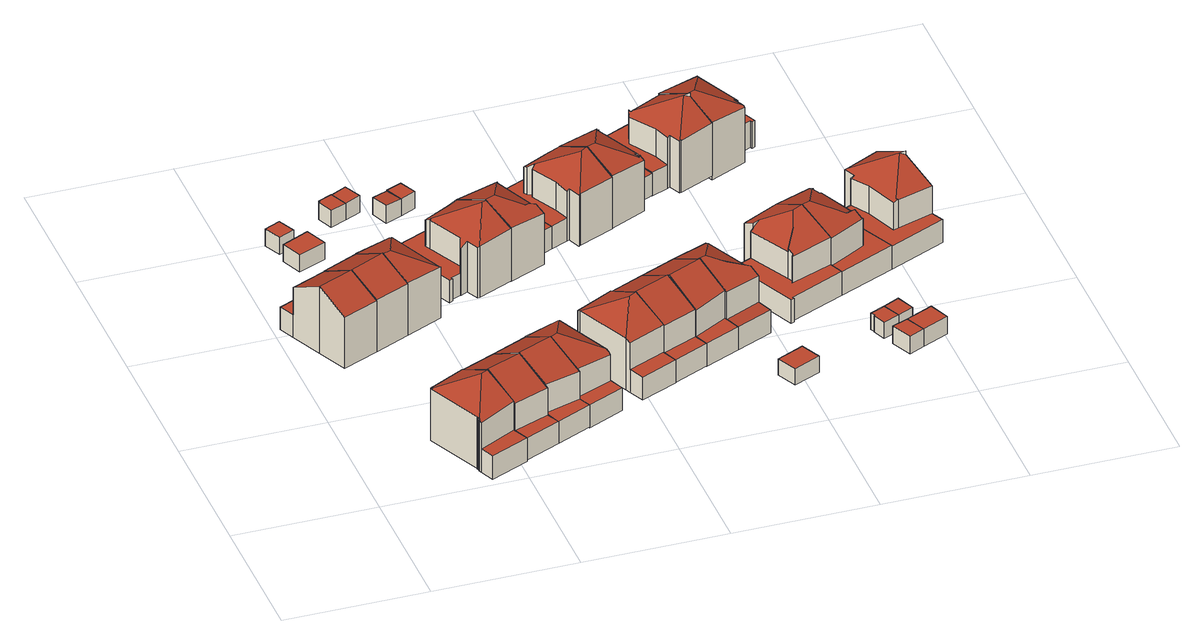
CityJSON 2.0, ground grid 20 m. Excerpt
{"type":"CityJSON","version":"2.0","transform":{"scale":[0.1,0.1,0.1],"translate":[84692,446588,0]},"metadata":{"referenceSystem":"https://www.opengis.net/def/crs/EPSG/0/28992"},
"CityObjects":{
"building1":{"type":"Building","attributes":{"yearOfConstruction":2000},"geometry":[{"type":"MultiSurface","lod":"2","boundaries":[[[0,1,2,3,4,5,6,7]],[[2,1,8,9]],[[3,2,9,10]],[[6,5,11,12]],[[13,4,3,10,14]],[[5,4,13,11]],[[7,6,12,15]],[[1,0,16,8]],[[15,13,14,17]],[[0,7,15,17,16]],[[16,10,9,8]],[[15,12,11,13]],[[17,14,10,16]]],"semantics":{"surfaces":[{"type":"GroundSurface"},{"type":"WallSurface"},{"type":"RoofSurface"}],"values":[0,1,1,1,1,1,1,1,1,1,2,2,2]}}]},
"building2":{"type":"Building","attributes":{"yearOfConstruction":2000},"geometry":[{"type":"MultiSurface","lod":"2","boundaries":[[[18,19,20,21,22,23,24,25,26,27,28,29,30]],[[19,18,31,32]],[[33,34,35,36]],[[20,19,32,33]],[[34,30,29,37,35]],[[18,30,34,31]],[[29,28,38,37]],[[21,20,33,36,39]],[[24,23,40,41]],[[23,22,42,40]],[[22,21,39,42]],[[27,26,43,44]],[[28,27,44,38]],[[25,24,41,45]],[[26,25,45,43]],[[34,33,32,31]],[[44,43,46,37,38]],[[42,39,36,35,37,46]],[[45,41,40,42,46,43]]],"semantics":{"surfaces":[{"type":"GroundSurface"},{"type":"WallSurface"},{"type":"RoofSurface"}],"values":[0,1,1,1,1,1,1,1,1,1,1,1,1,1,1,2,2,2,2]}}]},
"building3":{"type":"Building","attributes":{"yearOfConstruction":2000},"geometry":[{"type":"MultiSurface","lod":"2","boundaries":[[[47,48,49,1,0,7,6,50]],[[1,49,51,52]],[[0,1,52,16]],[[50,6,12,53]],[[15,7,0,16,54]],[[6,7,15,12]],[[55,15,54,56]],[[47,50,53,55]],[[49,48,57,51]],[[48,47,55,56,57]],[[53,12,15,55]],[[57,16,52,51]],[[56,54,16,57]]],"semantics":{"surfaces":[{"type":"GroundSurface"},{"type":"WallSurface"},{"type":"RoofSurface"}],"values":[0,1,1,1,1,1,1,1,1,1,2,2,2]}}]},
"building4":{"type":"Building","attributes":{"yearOfConstruction":2000},"geometry":[{"type":"MultiSurface","lod":"2","boundaries":[[[58,59,60,61,62,63,64,65]],[[61,60,66,31]],[[62,61,31,67]],[[63,62,67,68,69]],[[65,64,70,71]],[[64,63,69,70]],[[58,65,71,72]],[[67,73,74,68]],[[73,59,58,72,74]],[[60,59,73,66]],[[71,70,69,72]],[[72,69,68,74]],[[73,67,31,66]]],"semantics":{"surfaces":[{"type":"GroundSurface"},{"type":"WallSurface"},{"type":"RoofSurface"}],"values":[0,1,1,1,1,1,1,1,1,1,2,2,2]}}]},
"building5":{"type":"Building","attributes":{"yearOfConstruction":2000},"geometry":[{"type":"MultiSurface","lod":"2","boundaries":[[[75,76,77,78]],[[76,75,79,80]],[[77,76,80,81]],[[78,77,81,82]],[[75,78,82,79]],[[82,81,80,79]]],"semantics":{"surfaces":[{"type":"GroundSurface"},{"type":"WallSurface"},{"type":"RoofSurface"}],"values":[0,1,1,1,1,2]}}]},
"building6":{"type":"Building","attributes":{"yearOfConstruction":2000},"geometry":[{"type":"MultiSurface","lod":"2","boundaries":[[[83,84,85,86]],[[84,83,87,88]],[[85,84,88,89]],[[86,85,89,90]],[[83,86,90,87]],[[90,89,88,87]]],"semantics":{"surfaces":[{"type":"GroundSurface"},{"type":"WallSurface"},{"type":"RoofSurface"}],"values":[0,1,1,1,1,2]}}]},
"building7":{"type":"Building","attributes":{"yearOfConstruction":2000},"geometry":[{"type":"MultiSurface","lod":"2","boundaries":[[[91,92,93,94,95,96,97,49,48,47,50]],[[49,97,98,99]],[[97,96,100,98]],[[91,50,53,101]],[[92,91,101,102]],[[96,95,103,100]],[[95,94,104,105,103]],[[94,93,106,104]],[[104,55,107,105]],[[93,92,102,106]],[[55,47,48,108,107]],[[50,47,55,53]],[[48,49,99,108]],[[108,109,103,105,107]],[[55,104,106,102,101,53]],[[109,108,99,98,100]],[[100,103,109]]],"semantics":{"surfaces":[{"type":"GroundSurface"},{"type":"WallSurface"},{"type":"RoofSurface"}],"values":[0,1,1,1,1,1,1,1,1,1,1,1,1,2,2,2,2]}}]},
"building8":{"type":"Building","attributes":{"yearOfConstruction":2000},"geometry":[{"type":"MultiSurface","lod":"2","boundaries":[[[110,60,111,58,65,112,113,114]],[[60,110,115,66]],[[111,60,66,116]],[[58,111,116,117,118]],[[112,65,71,119]],[[65,58,118,71]],[[113,112,119,120]],[[116,121,122,117]],[[121,114,113,120,122]],[[110,114,121,115]],[[119,71,118,120]],[[120,118,117,122]],[[121,116,66,115]]],"semantics":{"surfaces":[{"type":"GroundSurface"},{"type":"WallSurface"},{"type":"RoofSurface"}],"values":[0,1,1,1,1,1,1,1,1,1,2,2,2]}}]},
"building9":{"type":"Building","attributes":{"yearOfConstruction":2000},"geometry":[{"type":"MultiSurface","lod":"2","boundaries":[[[123,124,125,126,127,128]],[[126,125,129,130]],[[125,124,131,129]],[[124,123,132,131]],[[127,126,130,133]],[[128,127,133,134]],[[123,128,134,132]],[[134,133,130,129,131,132]]],"semantics":{"surfaces":[{"type":"GroundSurface"},{"type":"WallSurface"},{"type":"RoofSurface"}],"values":[0,1,1,1,1,1,1,2]}}]},
"building10":{"type":"Building","attributes":{"yearOfConstruction":2000},"geometry":[{"type":"MultiSurface","lod":"2","boundaries":[[[135,136,137,138,139,140,141,142,143]],[[141,140,144,115]],[[142,141,115,145]],[[145,146,147,148]],[[135,143,149,150]],[[140,139,151,144]],[[146,151,152,147]],[[151,139,138,153,152]],[[136,135,150,154]],[[138,137,155,153]],[[143,142,145,148,149]],[[137,136,154,155]],[[146,145,115,144,151]],[[153,155,156,157]],[[148,147,152,153,157,149]],[[154,150,149,157,156,155]]],"semantics":{"surfaces":[{"type":"GroundSurface"},{"type":"WallSurface"},{"type":"RoofSurface"}],"values":[0,1,1,1,1,1,1,1,1,1,1,1,2,2,2,2]}}]},
"building11":{"type":"Building","attributes":{"yearOfConstruction":2000},"geometry":[{"type":"MultiSurface","lod":"2","boundaries":[[[158,159,126,125]],[[159,158,160,161]],[[126,159,161,130]],[[125,126,130,162]],[[158,125,162,160]],[[162,130,161,160]]],"semantics":{"surfaces":[{"type":"GroundSurface"},{"type":"WallSurface"},{"type":"RoofSurface"}],"values":[0,1,1,1,1,2]}}]},
"building12":{"type":"Building","attributes":{"yearOfConstruction":2000},"geometry":[{"type":"MultiSurface","lod":"2","boundaries":[[[163,164,165,166,167,168,169,170,171,172,173,174,175,176,177]],[[171,170,178,179]],[[172,171,179,180]],[[166,165,181,182]],[[167,166,182,183]],[[165,164,184,181]],[[164,163,185,184]],[[186,187,188,189]],[[176,175,190,191]],[[177,176,191,192,193]],[[194,195,196,197]],[[173,172,180,198]],[[174,173,198,199]],[[197,200,201]],[[187,194,197,201,188]],[[170,169,202,178]],[[169,168,203,202]],[[195,203,204,196]],[[175,174,199,190]],[[203,168,167,183,204]],[[163,177,193,185]],[[191,186,189,192]],[[200,197,196,204,183,182,181,184,205]],[[205,184,185,193]],[[191,190,199,198,180,179,178,202,203,195,194,187,186]],[[189,188,201,200,205,193,192]]],"semantics":{"surfaces":[{"type":"GroundSurface"},{"type":"WallSurface"},{"type":"RoofSurface"}],"values":[0,1,1,1,1,1,1,1,1,1,1,1,1,1,1,1,1,1,1,1,1,1,2,2,2,2]}}]},
"building13":{"type":"Building","attributes":{"yearOfConstruction":2000},"geometry":[{"type":"MultiSurface","lod":"2","boundaries":[[[206,207,208,209]],[[209,208,210,211]],[[208,207,212,210]],[[207,206,213,212]],[[206,209,211,213]],[[211,210,212,213]]],"semantics":{"surfaces":[{"type":"GroundSurface"},{"type":"WallSurface"},{"type":"RoofSurface"}],"values":[0,1,1,1,1,2]}}]},
"building14":{"type":"Building","attributes":{"yearOfConstruction":2000},"geometry":[{"type":"MultiSurface","lod":"2","boundaries":[[[214,215,208,207]],[[215,214,216,217]],[[208,215,217,210]],[[207,208,210,218]],[[214,207,218,216]],[[218,210,217,216]]],"semantics":{"surfaces":[{"type":"GroundSurface"},{"type":"WallSurface"},{"type":"RoofSurface"}],"values":[0,1,1,1,1,2]}}]},
"building15":{"type":"Building","attributes":{"yearOfConstruction":2000},"geometry":[{"type":"MultiSurface","lod":"2","boundaries":[[[219,220,221,222,223,224,225,226,227]],[[220,219,228,229]],[[222,221,230,231,232]],[[230,233,234,231]],[[225,224,235,236]],[[223,222,232,237]],[[224,223,237,235]],[[221,220,229,230]],[[233,227,226,238,234]],[[219,227,233,228]],[[226,225,236,238]],[[239,237,232]],[[233,230,229,228]],[[232,231,234,238,239]],[[236,235,237,239,238]]],"semantics":{"surfaces":[{"type":"GroundSurface"},{"type":"WallSurface"},{"type":"RoofSurface"}],"values":[0,1,1,1,1,1,1,1,1,1,1,2,2,2,2]}}]},
"building16":{"type":"Building","attributes":{"yearOfConstruction":2000},"geometry":[{"type":"MultiSurface","lod":"2","boundaries":[[[240,241,242,243,244,245,246,247,248,249]],[[242,241,250,251]],[[241,240,252,253,250]],[[252,254,255,253]],[[256,257,258,259]],[[248,247,260,256]],[[261,244,243,262,263]],[[245,244,261,190]],[[247,246,264,260]],[[246,245,190,264]],[[243,242,251,262]],[[249,248,256,259,265]],[[240,249,265,252]],[[254,266,255]],[[257,267,268,258]],[[267,261,263,268]],[[267,257,256,260,264,190,261]],[[269,262,251,250,253,255,266]],[[266,254,252,265,259,258,269]],[[263,262,269,258,268]]],"semantics":{"surfaces":[{"type":"GroundSurface"},{"type":"WallSurface"},{"type":"RoofSurface"}],"values":[0,1,1,1,1,1,1,1,1,1,1,1,1,1,1,1,2,2,2,2]}}]},
"building17":{"type":"Building","attributes":{"yearOfConstruction":2000},"geometry":[{"type":"MultiSurface","lod":"2","boundaries":[[[270,271,272,273,274,275,276,277]],[[271,270,278,228]],[[273,272,279,280,281]],[[275,274,282,283]],[[274,273,281,282]],[[276,275,283,284]],[[279,285,286,280]],[[272,271,228,279]],[[285,277,276,284,286]],[[270,277,285,278]],[[283,282,281,284]],[[284,281,280,286]],[[285,279,228,278]]],"semantics":{"surfaces":[{"type":"GroundSurface"},{"type":"WallSurface"},{"type":"RoofSurface"}],"values":[0,1,1,1,1,1,1,1,1,1,2,2,2]}}]},
"building18":{"type":"Building","attributes":{"yearOfConstruction":2000},"geometry":[{"type":"MultiSurface","lod":"2","boundaries":[[[287,288,289,290,291,292,293,294]],[[289,288,295,278]],[[288,287,296,295]],[[297,296,298,299]],[[293,292,283,300]],[[291,290,297,299,301]],[[292,291,301,283]],[[294,293,300,302]],[[290,289,278,297]],[[296,287,294,302,298]],[[278,295,296,297]],[[302,300,283,301]],[[301,299,298,302]]],"semantics":{"surfaces":[{"type":"GroundSurface"},{"type":"WallSurface"},{"type":"RoofSurface"}],"values":[0,1,1,1,1,1,1,1,1,1,2,2,2]}}]},
"building19":{"type":"Building","attributes":{"yearOfConstruction":2000},"geometry":[{"type":"MultiSurface","lod":"2","boundaries":[[[247,246,303,304,305,306,307,308,309,310]],[[303,246,264,311]],[[312,313,314,315]],[[313,316,317,314]],[[318,319,320,321]],[[246,247,260,264]],[[309,308,322,323]],[[324,310,309,323,325]],[[308,307,326,322]],[[307,306,327,326]],[[319,328,329,320]],[[304,303,311,330]],[[305,304,330,331,332]],[[315,333,334]],[[306,305,332,327]],[[328,335,336,329]],[[330,318,321,331]],[[337,338,339,340]],[[338,312,315,334,339]],[[335,337,340,336]],[[316,324,325,317]],[[247,310,324,260]],[[326,327,332,341]],[[340,339,334,333,341,332,331,321,320,329,336]],[[325,323,322,326,341,333,315,314,317]],[[324,316,313,312,338,337,335,328,319,318,330,311,264,260]]],"semantics":{"surfaces":[{"type":"GroundSurface"},{"type":"WallSurface"},{"type":"RoofSurface"}],"values":[0,1,1,1,1,1,1,1,1,1,1,1,1,1,1,1,1,1,1,1,1,1,2,2,2,2]}}]},
"building20":{"type":"Building","attributes":{"yearOfConstruction":2000},"geometry":[{"type":"MultiSurface","lod":"2","boundaries":[[[288,342,343,293,344,345,346,347,348]],[[349,350,351,352]],[[350,347,346,353,354,351]],[[288,348,355,295]],[[342,288,295,349]],[[353,356,354]],[[344,293,300,357]],[[345,344,357,358]],[[348,347,350,355]],[[346,345,358,353]],[[293,343,359,300]],[[343,342,349,352,359]],[[350,349,295,355]],[[358,357,300,359,360]],[[356,353,358,360]],[[352,351,354,356,360,359]]],"semantics":{"surfaces":[{"type":"GroundSurface"},{"type":"WallSurface"},{"type":"RoofSurface"}],"values":[0,1,1,1,1,1,1,1,1,1,1,1,2,2,2,2]}}]},
"building21":{"type":"Building","attributes":{"yearOfConstruction":2000},"geometry":[{"type":"MultiSurface","lod":"2","boundaries":[[[361,362,363,364]],[[362,361,365,366]],[[363,362,366,367]],[[364,363,367,368]],[[361,364,368,365]],[[368,367,366,365]]],"semantics":{"surfaces":[{"type":"GroundSurface"},{"type":"WallSurface"},{"type":"RoofSurface"}],"values":[0,1,1,1,1,2]}}]},
"building22":{"type":"Building","attributes":{"yearOfConstruction":2000},"geometry":[{"type":"MultiSurface","lod":"2","boundaries":[[[369,370,371,372,373,374,375,376,377,378]],[[375,374,379,380]],[[369,378,311,381]],[[371,370,382,383]],[[384,385,386,387]],[[388,389,384,387,390]],[[376,375,380,332]],[[383,389,388,391]],[[372,371,383,391,392]],[[390,393,388]],[[385,394,395,386]],[[370,369,381,382]],[[374,373,396,397,379]],[[396,398,397]],[[378,377,394,311]],[[373,372,392,396]],[[394,377,376,332,395]],[[398,399,332,380,379,397]],[[394,385,384,389,383,382,381,311]],[[392,391,388,393,399,398,396]],[[332,399,393,390,387,386,395]]],"semantics":{"surfaces":[{"type":"GroundSurface"},{"type":"WallSurface"},{"type":"RoofSurface"}],"values":[0,1,1,1,1,1,1,1,1,1,1,1,1,1,1,1,1,2,2,2,2]}}]},
"building23":{"type":"Building","attributes":{"yearOfConstruction":2000},"geometry":[{"type":"MultiSurface","lod":"2","boundaries":[[[400,401,402,403,404,405,406,407,408,409,410,411,412,413,414,415]],[[406,405,416,417]],[[400,415,418,419]],[[403,402,420,421]],[[414,413,422,423]],[[413,412,424,425,422]],[[409,408,426,427]],[[410,409,427,428]],[[408,407,429,426]],[[411,410,428,430,431]],[[412,411,431,424]],[[407,406,417,429]],[[420,402,401,432,433]],[[401,400,419,432]],[[434,435,436]],[[436,437,438,439,434]],[[415,414,423,418]],[[428,437,436,430]],[[438,440,441,439]],[[440,420,433,441]],[[424,442,425]],[[404,403,421,443]],[[405,404,443,416]],[[442,444,432,419,418,423,422,425]],[[433,432,444,435,434,439,441]],[[424,431,430,436,435,444,442]],[[443,421,420,440,438,437,428,427,426,429,417,416]]],"semantics":{"surfaces":[{"type":"GroundSurface"},{"type":"WallSurface"},{"type":"RoofSurface"}],"values":[0,1,1,1,1,1,1,1,1,1,1,1,1,1,1,1,1,1,1,1,1,1,1,2,2,2,2]}}]},
"building24":{"type":"Building","attributes":{"yearOfConstruction":2000},"geometry":[{"type":"MultiSurface","lod":"2","boundaries":[[[445,446,447,448,449,450,451,452,453,454]],[[449,448,381,455]],[[456,457,458,459]],[[448,447,460,381]],[[453,452,461,462]],[[450,449,455,463]],[[464,465,466]],[[452,451,466,461]],[[466,451,450,463,467,464]],[[468,469,470,471]],[[472,468,471,473]],[[463,472,473,467]],[[462,474,475]],[[454,453,462,475,476]],[[457,477,478,458]],[[477,446,445,479,478]],[[469,456,459,470]],[[447,446,477,460]],[[445,454,476,479]],[[465,464,467,473]],[[462,461,466,465,474]],[[477,457,456,469,468,472,463,455,381,460]],[[476,475,474,465,473,471,470,459,458,478,479]]],"semantics":{"surfaces":[{"type":"GroundSurface"},{"type":"WallSurface"},{"type":"RoofSurface"}],"values":[0,1,1,1,1,1,1,1,1,1,1,1,1,1,1,1,1,1,1,2,2,2,2]}}]},
"building25":{"type":"Building","attributes":{"yearOfConstruction":2000},"geometry":[{"type":"MultiSurface","lod":"2","boundaries":[[[480,481,482,483,484,485]],[[481,480,486,487]],[[484,483,488,489]],[[485,484,489,490]],[[482,481,487,491]],[[483,482,491,488]],[[480,485,490,486]],[[490,489,488,491,487,486]]],"semantics":{"surfaces":[{"type":"GroundSurface"},{"type":"WallSurface"},{"type":"RoofSurface"}],"values":[0,1,1,1,1,1,1,2]}}]},
"building26":{"type":"Building","attributes":{"yearOfConstruction":2001},"geometry":[{"type":"MultiSurface","lod":"2","boundaries":[[[492,493,494,495]],[[493,492,496,497]],[[494,493,497,498]],[[495,494,498,499]],[[492,495,499,496]],[[499,498,497,496]]],"semantics":{"surfaces":[{"type":"GroundSurface"},{"type":"WallSurface"},{"type":"RoofSurface"}],"values":[0,1,1,1,1,2]}}]},
"building27":{"type":"Building","attributes":{"yearOfConstruction":2000},"geometry":[{"type":"MultiSurface","lod":"2","boundaries":[[[500,501,481,480]],[[501,500,502,503]],[[481,501,503,487]],[[480,481,487,486]],[[500,480,486,502]],[[486,487,503,502]]],"semantics":{"surfaces":[{"type":"GroundSurface"},{"type":"WallSurface"},{"type":"RoofSurface"}],"values":[0,1,1,1,1,2]}}]},
"building28":{"type":"Building","attributes":{"yearOfConstruction":2000},"geometry":[{"type":"MultiSurface","lod":"2","boundaries":[[[504,401,400,505,506,507,508,509,510,403]],[[511,506,505,512,513]],[[513,514,511]],[[515,508,507,516,517]],[[507,506,511,516]],[[505,400,419,512]],[[509,508,515,518]],[[403,510,519,520]],[[510,509,518,519]],[[401,504,521,522,432]],[[523,515,517,524]],[[400,401,432,419]],[[504,403,520,521]],[[525,523,524,526,527]],[[528,525,527,529]],[[524,530,526]],[[521,528,529,522]],[[432,531,514,513,512,419]],[[524,517,516,511,514,531,530]],[[529,527,526,530,531,432,522]],[[521,520,519,518,515,523,525,528]]],"semantics":{"surfaces":[{"type":"GroundSurface"},{"type":"WallSurface"},{"type":"RoofSurface"}],"values":[0,1,1,1,1,1,1,1,1,1,1,1,1,1,1,1,1,2,2,2,2]}}]},
"building29":{"type":"Building","attributes":{"yearOfConstruction":2001},"geometry":[{"type":"MultiSurface","lod":"2","boundaries":[[[492,495,532,533]],[[533,532,534,535]],[[532,495,499,534]],[[495,492,496,499]],[[492,533,535,496]],[[535,534,499,496]]],"semantics":{"surfaces":[{"type":"GroundSurface"},{"type":"WallSurface"},{"type":"RoofSurface"}],"values":[0,1,1,1,1,2]}}]},
"building30":{"type":"Building","attributes":{"yearOfConstruction":2000},"geometry":[{"type":"MultiSurface","lod":"2","boundaries":[[[536,537,538,539,540,541,542,543,544,545,546,547,548,549,550,551,552,553]],[[547,546,554,555,556]],[[543,542,557,558]],[[545,544,559,560]],[[544,543,558,559]],[[536,553,561,562]],[[537,536,562,563]],[[557,542,541,564,565]],[[541,540,455,564]],[[540,539,566,455]],[[554,567,568,555]],[[569,570,571,572]],[[570,566,573,571]],[[574,569,572,575]],[[551,550,576,574]],[[550,549,577,576]],[[549,548,578,577]],[[548,547,556,578]],[[546,545,560,554]],[[538,537,563,579]],[[566,539,538,579,573]],[[552,551,574,575,580]],[[553,552,580,561]],[[567,557,565,568]],[[565,564,455,566,570,569,574,576,577,578,556,555,568]],[[579,581,572,571,573]],[[581,579,563,562,561]],[[561,580,575,572,581]],[[567,554,560,559,558,557]]],"semantics":{"surfaces":[{"type":"GroundSurface"},{"type":"WallSurface"},{"type":"RoofSurface"}],"values":[0,1,1,1,1,1,1,1,1,1,1,1,1,1,1,1,1,1,1,1,1,1,1,1,2,2,2,2,2]}}]},
"building31":{"type":"Building","attributes":{"yearOfConstruction":2000},"geometry":[{"type":"MultiSurface","lod":"2","boundaries":[[[582,510,509,583,584,585,586,587,588,589]],[[510,582,590,591]],[[592,593,594,595,596]],[[583,509,518,597]],[[597,598,599,600]],[[586,585,601,602,603]],[[601,604,602]],[[509,510,591,518]],[[605,588,587,606,607]],[[608,589,588,605,609]],[[587,586,603,606]],[[598,592,596,599]],[[584,583,597,600,610]],[[585,584,610,601]],[[594,611,595]],[[593,608,609,594]],[[607,612,605]],[[582,589,608,590]],[[612,611,594,609,605]],[[604,601,610,600,599,596,595,611,612]],[[608,593,592,598,597,518,591,590]],[[612,607,606,603,602,604]]],"semantics":{"surfaces":[{"type":"GroundSurface"},{"type":"WallSurface"},{"type":"RoofSurface"}],"values":[0,1,1,1,1,1,1,1,1,1,1,1,1,1,1,1,1,1,2,2,2,2]}}]}
},
"vertices":[
[87,362,8],[106,320,8],[56,298,8],[37,340,8],[17,385,8],[7,407,8],[56,429,8],[66,408,8],[106,320,86],[56,298,86],[37,340,110],[7,407,42],[56,429,42],[17,385,42],[17,385,84],[66,408,42],[87,362,110],[66,408,83],
[207,29,6],[153,5,6],[145,24,6],[143,28,6],[144,29,6],[142,33,6],[143,33,6],[107,113,6],[110,112,6],[108,116,6],[158,138,6],[177,95,6],[197,51,6],[207,29,42],[153,5,42],[145,24,42],[197,51,42],[197,51,86],[145,24,82],[177,95,110],[158,138,87],[143,28,84],[142,33,85],[143,33,85],[144,29,85],[110,112,86],[108,116,84],[107,113,85],[168,91,109],
[116,430,8],[136,384,8],[155,342,8],[106,451,8],[155,342,87],[106,320,87],[106,451,42],[66,408,84],[116,430,42],[116,430,84],[136,384,111],
[227,117,8],[248,69,8],[257,51,8],[207,29,8],[198,49,8],[177,95,8],[158,138,8],[207,160,8],[257,51,42],[198,49,42],[198,49,84],[177,95,111],[158,138,86],[207,160,86],[227,117,110],[248,69,42],[248,69,83],
[84,579,6],[62,569,6],[51,593,6],[73,603,6],[84,579,32],[62,569,32],[51,593,32],[73,603,32],
[99,569,6],[112,540,6],[73,523,6],[61,552,6],[99,569,33],[112,540,32],[73,523,32],[61,552,32],
[156,474,8],[158,469,8],[160,469,8],[168,451,8],[170,447,8],[206,366,8],[207,365,8],[207,365,86],[155,342,88],[206,366,86],[156,474,42],[158,469,42],[170,447,87],[168,451,42],[168,451,84],[160,469,42],[116,430,85],[136,384,110],[148,389,109],
[306,73,8],[247,73,8],[257,182,8],[276,139,8],[298,90,8],[306,73,42],[247,73,43],[247,73,86],[227,117,111],[257,182,86],[276,139,111],[298,90,42],[298,90,84],
[136,628,6],[135,630,6],[155,639,6],[166,615,6],[143,605,6],[134,627,6],[155,639,32],[166,615,31],[135,630,32],[136,628,32],[143,605,32],[134,627,32],
[257,182,7],[308,205,7],[310,202,7],[345,122,7],[347,118,7],[357,96,7],[306,73,7],[296,94,7],[276,139,7],[357,96,42],[296,94,42],[347,114,43],[347,114,83],[296,94,86],[276,139,110],[257,182,87],[347,118,43],[347,118,84],[345,122,87],[308,205,85],[310,202,87],[309,202,87],[287,144,110],
[177,649,6],[188,625,6],[177,649,32],[188,625,32],[155,639,31],
[318,415,8],[269,393,8],[266,392,8],[258,410,8],[248,405,8],[247,405,8],[233,399,8],[234,396,8],[229,394,8],[186,490,8],[191,492,8],[192,490,8],[269,524,8],[277,506,8],[299,456,8],[234,396,42],[229,394,42],[186,490,42],[266,392,85],[258,410,85],[248,405,80],[269,393,86],[318,415,88],[263,496,42],[225,477,42],[225,477,82],[263,496,84],[269,524,42],[277,506,42],[277,506,83],[299,456,109],[229,469,42],[252,420,42],[252,420,85],[229,469,85],[191,492,42],[192,490,42],[231,471,87],[229,469,87],[233,399,42],[247,405,42],[247,405,79],[292,453,109],
[202,615,6],[224,625,6],[235,601,6],[212,591,6],[235,601,32],[212,591,33],[224,625,31],[202,615,32],
[246,634,6],[257,611,6],[246,634,32],[257,611,32],[224,625,32],
[441,133,7],[389,110,7],[380,131,7],[377,138,7],[342,215,7],[340,220,7],[392,243,7],[411,199,7],[432,153,7],[441,133,42],[389,110,42],[380,131,42],[380,131,83],[377,138,86],[432,153,43],[432,153,85],[340,220,84],[392,243,87],[342,215,86],[411,199,110],[400,194,109],
[364,452,7],[370,438,7],[318,415,7],[299,457,7],[277,507,7],[269,524,7],[349,559,7],[390,467,7],[364,455,7],[362,454,7],[370,438,85],[318,415,89],[364,452,87],[364,452,92],[355,453,91],[355,453,94],[364,455,42],[336,523,42],[336,523,85],[364,455,86],[390,467,42],[277,507,42],[299,457,110],[277,507,82],[349,559,42],[362,454,87],[349,450,95],[337,524,42],[337,524,85],[313,464,109],
[490,155,8],[441,133,8],[432,153,8],[411,200,8],[392,243,8],[441,265,8],[461,222,8],[482,175,8],[490,155,42],[432,153,42],[432,153,83],[411,200,110],[392,243,86],[441,265,86],[461,222,110],[482,175,42],[482,175,83],
[530,200,7],[540,177,7],[490,155,7],[482,173,7],[462,220,7],[441,265,7],[491,287,7],[511,242,7],[540,177,42],[530,200,43],[482,173,43],[530,200,85],[482,173,83],[491,287,86],[462,220,111],[511,242,111],
[428,595,7],[437,574,7],[458,527,7],[477,485,7],[427,463,7],[425,462,7],[418,479,7],[415,478,7],[428,595,42],[392,541,42],[388,537,42],[388,537,84],[392,541,87],[407,500,42],[407,500,85],[419,566,42],[417,566,42],[417,566,83],[419,566,84],[425,462,85],[418,479,85],[415,478,42],[415,478,83],[427,463,86],[477,485,86],[415,564,42],[415,564,84],[437,574,42],[437,574,84],[458,527,110],[393,542,88],[392,541,88],[381,549,42],[381,549,82],[384,545,42],[392,542,42],[392,542,88],[384,545,84],[449,522,109],
[531,197,7],[510,244,7],[542,310,7],[544,306,7],[576,235,7],[582,220,7],[591,200,7],[531,197,43],[582,220,43],[582,220,83],[531,197,85],[576,235,86],[576,235,90],[591,200,42],[538,242,103],[542,310,84],[544,306,86],[510,244,110],[521,249,109],
[608,127,5],[621,99,5],[583,82,5],[570,110,5],[608,127,30],[621,99,30],[583,82,30],[570,110,30],
[508,630,8],[549,538,8],[526,527,8],[521,525,8],[525,517,8],[528,509,8],[477,485,8],[458,527,8],[437,575,8],[428,595,8],[528,509,85],[477,485,88],[508,630,42],[549,538,42],[526,527,42],[494,594,42],[495,598,42],[495,598,83],[494,594,85],[495,590,85],[495,590,42],[495,590,87],[526,527,84],[521,525,86],[492,589,87],[437,575,42],[437,575,84],[525,517,86],[525,517,89],[523,513,88],[471,533,109],
[654,360,7],[673,316,7],[695,269,7],[703,250,7],[626,216,7],[627,213,7],[622,211,7],[579,308,7],[584,310,7],[584,309,7],[605,318,7],[609,320,7],[609,321,7],[602,336,7],[605,337,7],[604,338,7],[627,213,43],[622,211,43],[604,338,84],[654,360,87],[695,269,44],[703,250,44],[602,336,84],[605,337,84],[609,321,86],[609,321,92],[584,310,42],[584,309,42],[605,318,42],[579,308,42],[605,318,83],[609,320,86],[673,316,110],[695,269,85],[634,258,88],[651,287,99],[634,258,84],[634,258,43],[638,251,43],[638,251,84],[636,247,43],[636,247,83],[619,326,92],[626,216,43],[659,310,109],
[576,550,7],[573,548,7],[549,538,7],[508,630,7],[587,666,7],[596,645,7],[619,594,7],[635,556,7],[586,534,7],[584,533,7],[587,666,42],[543,610,42],[565,572,42],[565,572,84],[543,610,82],[549,538,43],[635,556,88],[586,534,86],[596,645,42],[619,594,113],[611,596,110],[619,594,108],[596,645,83],[547,619,42],[546,622,42],[546,622,85],[547,619,85],[549,618,42],[549,618,86],[585,535,87],[586,534,87],[584,533,86],[573,548,43],[573,548,84],[576,550,86],
[735,178,5],[746,154,5],[723,144,5],[716,162,5],[717,163,5],[714,169,5],[735,178,30],[746,154,30],[716,162,30],[717,163,30],[714,169,30],[723,144,30],
[765,111,5],[743,101,5],[730,130,5],[752,139,5],[765,111,32],[743,101,32],[730,130,32],[752,139,32],
[757,188,5],[768,164,5],[757,188,31],[768,164,30],
[695,268,7],[705,383,7],[708,376,7],[713,366,7],[716,368,7],[740,379,7],[782,285,7],[708,376,87],[705,383,84],[708,376,88],[707,377,87],[716,368,42],[713,366,87],[716,368,85],[740,379,42],[782,285,43],[703,250,43],[695,268,42],[695,268,84],[741,311,42],[741,311,85],[746,299,42],[741,311,91],[746,299,85],[748,298,42],[748,298,84],[728,305,92],[685,322,109],
[790,156,5],[802,128,5],[790,156,32],[802,128,32],
[687,580,1],[635,556,1],[617,598,1],[595,648,1],[587,666,1],[591,668,1],[590,670,1],[579,694,1],[652,727,1],[662,703,1],[665,704,1],[667,705,1],[710,608,1],[706,606,1],[704,609,1],[684,600,1],[679,598,1],[686,582,1],[665,704,37],[665,704,42],[667,705,42],[590,670,38],[579,694,31],[652,727,31],[662,703,37],[686,582,87],[687,580,85],[635,556,89],[591,668,42],[590,670,42],[595,648,42],[665,702,38],[665,702,42],[653,665,42],[653,666,42],[653,666,85],[653,665,85],[595,648,83],[684,600,42],[684,600,83],[704,609,42],[706,606,42],[710,608,42],[617,598,110],[679,598,87],[628,604,109],
[862,321,7],[763,389,7],[768,391,7],[761,406,7],[761,407,7],[812,431,7],[834,383,7],[854,338,7],[862,321,42],[782,285,42],[796,319,42],[803,321,42],[803,321,85],[803,321,86],[796,319,83],[763,389,42],[778,364,42],[778,364,84],[763,389,83],[761,406,85],[761,406,86],[761,407,85],[763,407,86],[834,383,108],[812,431,86],[834,383,113],[854,338,42],[854,338,84],[768,391,85],[801,324,86],[827,385,110]
]}
